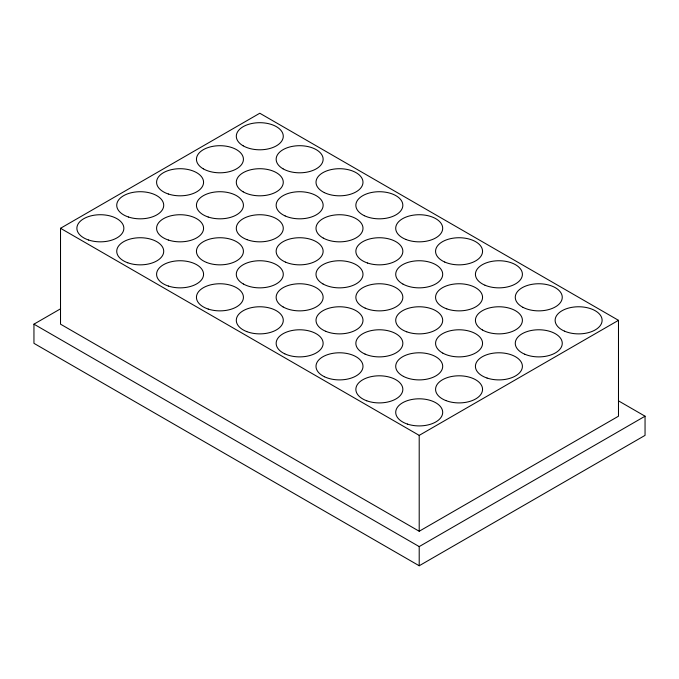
<?xml version="1.0" encoding="UTF-8"?>
<svg xmlns="http://www.w3.org/2000/svg" width="679" height="679" viewBox="0 0 679 679"><rect width="100%" height="100%" fill="white"/><g stroke="black" fill="none" stroke-linecap="round" stroke-linejoin="round"><path stroke-width="1.02" d="M60.516 228.288L259.794 113.24L618.484 320.327L618.484 416.202L419.206 531.25L60.516 324.163L60.516 228.288L419.206 435.375L618.484 320.327M618.45 400.839L645.05 416.202L645.05 435.375L419.206 565.76L33.95 343.336L33.95 324.163L60.575 308.792M33.95 324.163L419.206 546.587L645.05 416.202M419.206 435.375L419.206 531.25M419.206 546.587L419.206 565.76M445.865 400.568A23.485 13.555 0 0 0 482.489 390.34A23.485 13.555 0 0 0 448.836 377.151A23.485 13.555 0 0 0 445.865 400.568M168.341 240.026A23.485 13.555 0 0 0 203.564 228.288A23.485 13.555 0 0 0 168.341 216.542A23.485 13.555 0 0 0 168.341 240.026M247.012 239.662A23.485 13.555 0 0 0 283.245 228.993A23.485 13.555 0 0 0 249.117 216.211A23.485 13.555 0 0 0 247.012 239.662M446.774 308.869A23.485 13.555 0 0 0 482.54 297.682A23.485 13.555 0 0 0 447.877 285.392A23.485 13.555 0 0 0 446.774 308.869M366.728 400.788A23.485 13.555 0 0 0 402.817 389.95A23.485 13.555 0 0 0 368.519 377.329A23.485 13.555 0 0 0 366.728 400.788M406.746 331.819A23.485 13.555 0 0 0 442.674 320.811A23.485 13.555 0 0 0 408.198 308.351A23.485 13.555 0 0 0 406.746 331.819M407.417 424.086A23.485 13.555 0 0 0 442.691 412.399A23.485 13.555 0 0 0 407.519 400.602A23.485 13.555 0 0 0 407.417 424.086M243.184 145.832A23.485 13.555 0 0 0 282.472 139.755A23.485 13.555 0 0 0 253.717 123.154A23.485 13.555 0 0 0 243.184 145.832M203.335 168.842A23.485 13.555 0 0 0 242.624 162.765A23.485 13.555 0 0 0 213.86 146.163A23.485 13.555 0 0 0 203.335 168.842M168.341 194.007A23.485 13.555 0 0 0 203.564 182.269A23.485 13.555 0 0 0 168.341 170.522A23.485 13.555 0 0 0 168.341 194.007M128.484 217.017A23.485 13.555 0 0 0 163.715 205.279A23.485 13.555 0 0 0 128.484 193.532A23.485 13.555 0 0 0 128.484 217.017M88.635 240.026A23.485 13.555 0 0 0 123.858 228.288A23.485 13.555 0 0 0 88.635 216.542A23.485 13.555 0 0 0 88.635 240.026M283.041 168.842A23.485 13.555 0 0 0 322.33 162.765A23.485 13.555 0 0 0 293.566 146.163A23.485 13.555 0 0 0 283.041 168.842M243.184 191.851A23.485 13.555 0 0 0 282.472 185.774A23.485 13.555 0 0 0 253.717 169.173A23.485 13.555 0 0 0 243.184 191.851M208.198 217.017A23.485 13.555 0 0 0 243.422 205.279A23.485 13.555 0 0 0 208.198 193.532A23.485 13.555 0 0 0 208.198 217.017M127.728 262.773A23.485 13.555 0 0 0 163.698 251.807A23.485 13.555 0 0 0 129.265 239.305A23.485 13.555 0 0 0 127.728 262.773M168.341 286.046A23.485 13.555 0 0 0 203.564 274.308A23.485 13.555 0 0 0 168.341 262.561A23.485 13.555 0 0 0 168.341 286.046M206.518 262.425A23.485 13.555 0 0 0 243.337 252.444A23.485 13.555 0 0 0 209.955 239.025A23.485 13.555 0 0 0 206.518 262.425M285.146 215.939A23.485 13.555 0 0 0 322.898 207.188A23.485 13.555 0 0 0 290.892 192.692A23.485 13.555 0 0 0 285.146 215.939M324.316 192.607A23.485 13.555 0 0 0 362.603 184.688A23.485 13.555 0 0 0 331.581 169.504A23.485 13.555 0 0 0 324.316 192.607M243.362 283.992A23.485 13.555 0 0 0 282.54 277.677A23.485 13.555 0 0 0 253.471 261.245A23.485 13.555 0 0 0 243.362 283.992M208.198 309.055A23.485 13.555 0 0 0 243.422 297.317A23.485 13.555 0 0 0 208.198 285.57A23.485 13.555 0 0 0 208.198 309.055M285.604 262.162A23.485 13.555 0 0 0 322.966 252.885A23.485 13.555 0 0 0 290.366 238.838A23.485 13.555 0 0 0 285.604 262.162M323.289 238.1A23.485 13.555 0 0 0 362.323 231.488A23.485 13.555 0 0 0 332.888 215.277A23.485 13.555 0 0 0 323.289 238.1M364.368 215.718A23.485 13.555 0 0 0 402.503 207.545A23.485 13.555 0 0 0 371.184 192.564A23.485 13.555 0 0 0 364.368 215.718M405.77 239.407A23.485 13.555 0 0 0 442.606 229.443A23.485 13.555 0 0 0 409.242 216.007A23.485 13.555 0 0 0 405.77 239.407M367.585 263.028A23.485 13.555 0 0 0 402.842 251.315A23.485 13.555 0 0 0 367.645 239.543A23.485 13.555 0 0 0 367.585 263.028M322.992 283.949A23.485 13.555 0 0 0 362.221 277.736A23.485 13.555 0 0 0 333.287 261.228A23.485 13.555 0 0 0 322.992 283.949M283.118 306.95A23.485 13.555 0 0 0 322.355 300.763A23.485 13.555 0 0 0 293.455 284.238A23.485 13.555 0 0 0 283.118 306.95M246.774 331.607A23.485 13.555 0 0 0 283.228 321.192A23.485 13.555 0 0 0 249.371 308.173A23.485 13.555 0 0 0 246.774 331.607M325.682 331.284A23.485 13.555 0 0 0 362.858 321.753A23.485 13.555 0 0 0 329.969 307.935A23.485 13.555 0 0 0 325.682 331.284M284.756 353.818A23.485 13.555 0 0 0 322.814 345.543A23.485 13.555 0 0 0 291.367 330.648A23.485 13.555 0 0 0 284.756 353.818M365.183 308.13A23.485 13.555 0 0 0 402.655 298.998A23.485 13.555 0 0 0 370.225 284.824A23.485 13.555 0 0 0 365.183 308.13M403.012 284.119A23.485 13.555 0 0 0 442.029 277.499A23.485 13.555 0 0 0 412.586 261.296A23.485 13.555 0 0 0 403.012 284.119M444.737 262.043A23.485 13.555 0 0 0 482.345 253.089A23.485 13.555 0 0 0 450.109 238.762A23.485 13.555 0 0 0 444.737 262.043M485.018 285.231A23.485 13.555 0 0 0 522.261 275.793A23.485 13.555 0 0 0 489.474 261.89A23.485 13.555 0 0 0 485.018 285.231M365.039 354.082A23.485 13.555 0 0 0 402.639 345.119A23.485 13.555 0 0 0 370.386 330.8A23.485 13.555 0 0 0 365.039 354.082M324.435 376.743A23.485 13.555 0 0 0 362.637 368.68A23.485 13.555 0 0 0 331.437 353.606A23.485 13.555 0 0 0 324.435 376.743M403.411 376.378A23.485 13.555 0 0 0 442.156 369.232A23.485 13.555 0 0 0 412.06 353.428A23.485 13.555 0 0 0 403.411 376.378M442.844 353.139A23.485 13.555 0 0 0 481.878 346.545A23.485 13.555 0 0 0 452.469 330.325A23.485 13.555 0 0 0 442.844 353.139M482.396 329.96A23.485 13.555 0 0 0 521.633 323.764A23.485 13.555 0 0 0 492.725 307.248A23.485 13.555 0 0 0 482.396 329.96M522.949 307.332A23.485 13.555 0 0 0 561.711 300.211A23.485 13.555 0 0 0 531.649 284.391A23.485 13.555 0 0 0 522.949 307.332M564.478 331.148A23.485 13.555 0 0 0 601.934 321.982A23.485 13.555 0 0 0 569.46 307.842A23.485 13.555 0 0 0 564.478 331.148M524.765 354.217A23.485 13.555 0 0 0 562.102 344.898A23.485 13.555 0 0 0 529.45 330.885A23.485 13.555 0 0 0 524.765 354.217M487.047 378.042A23.485 13.555 0 0 0 522.397 366.431A23.485 13.555 0 0 0 487.301 354.557A23.485 13.555 0 0 0 487.047 378.042"/></g></svg>
